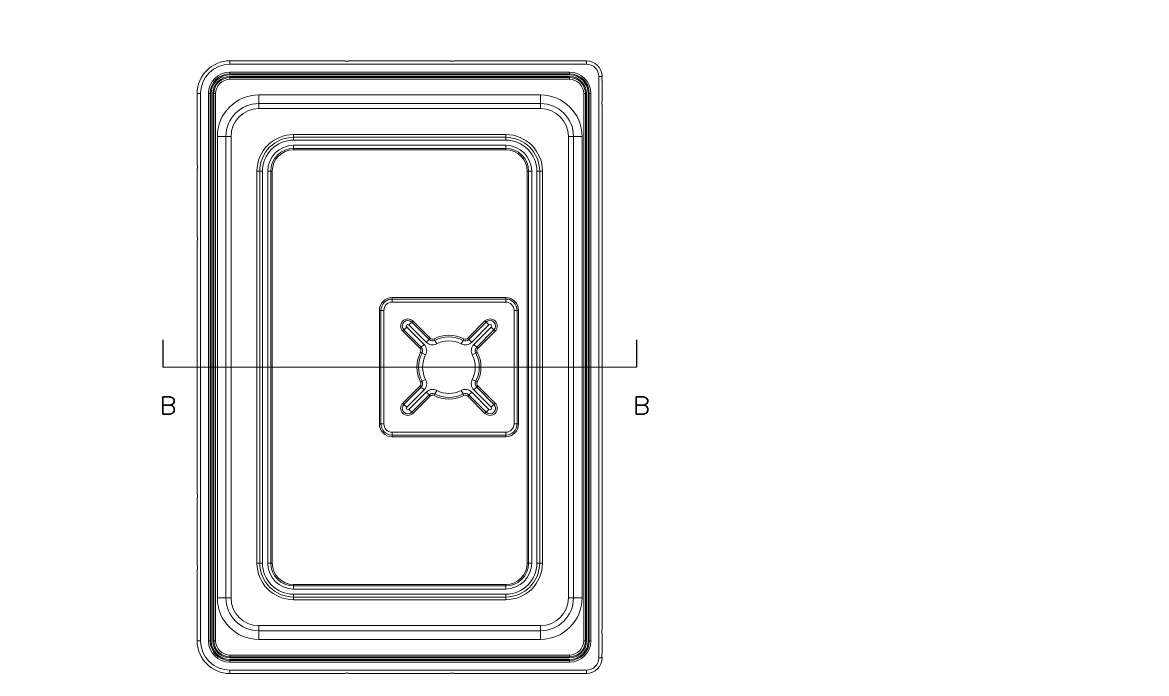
# Model space of a CAD drawing. Header units: millimetres. Extents: x -894 to 2281, y 379 to 1725.
# Drawn here: x 606.8 to 935.4, y 960 to 1150.4 of the extents above; entities that cross this region are included whole.
import ezdxf
from ezdxf.lldxf.tags import DXFTag

# ---------------------------------------------------------------- set-up
doc = ezdxf.new("R2010")
doc.units = ezdxf.units.MM
for name, color, linetype, true_color in [('1', 7, 'Continuous', 0xffffff), ('7', 7, 'Continuous', 0xffffff), ('Top', 7, 'Continuous', 0xffffff)]:
    doc.layers.add(name, color=color, linetype=linetype, true_color=true_color)
doc.layers.add('尺寸线层', color=3, linetype='Continuous')
doc.styles.get("Standard").update_dxf_attribs({"font": 'txt', "bigfont": 'gbcbig.shx'})
doc.styles.add('标准', font='txt.shx')
tags = doc.linetypes.add('PHANTOM', pattern=[50.5, 18, -6.5, 6.5, -6.5, 6.5, -6.5]).pattern_tags.tags
tags[14:15] = [DXFTag(74, 4), DXFTag(75, 0), DXFTag(340, '0'), DXFTag(46, 0.0), DXFTag(50, 0.0), DXFTag(44, 0.0), DXFTag(45, 0.0)]
tags[12:13] = [DXFTag(74, 4), DXFTag(75, 0), DXFTag(340, '0'), DXFTag(46, 0.0), DXFTag(50, 0.0), DXFTag(44, 0.0), DXFTag(45, 0.0)]
tags[10:11] = [DXFTag(74, 4), DXFTag(75, 0), DXFTag(340, '0'), DXFTag(46, 0.0), DXFTag(50, 0.0), DXFTag(44, 0.0), DXFTag(45, 0.0)]
tags[8:9] = [DXFTag(74, 4), DXFTag(75, 0), DXFTag(340, '0'), DXFTag(46, 0.0), DXFTag(50, 0.0), DXFTag(44, 0.0), DXFTag(45, 0.0)]
tags[6:7] = [DXFTag(74, 4), DXFTag(75, 0), DXFTag(340, '0'), DXFTag(46, 0.0), DXFTag(50, 0.0), DXFTag(44, 0.0), DXFTag(45, 0.0)]
tags[4:5] = [DXFTag(74, 4), DXFTag(75, 0), DXFTag(340, '0'), DXFTag(46, 0.0), DXFTag(50, 0.0), DXFTag(44, 0.0), DXFTag(45, 0.0)]
doc.dimstyles.get("Standard").update_dxf_attribs({"dimtxt": 3, "dimasz": 1.5, "dimexe": 0.5, "dimexo": 0.05, "dimgap": 0.3, "dimtad": 1, "dimtih": 1, "dimtoh": 1, "dimzin": 0, "dimdsep": 46, "dimtxsty": 'Standard', "dimcen": 0.09, "dimadec": 1, "dimazin": 0, "dimtfac": 1, "dimtmove": 0, "dimatfit": 3, "dimfxl": 1, "dimtolj": 1, "dimtzin": 0, "dimlwd": 13, "dimlwe": 13, "dimarcsym": 0})
doc.dimstyles.new('小粟', dxfattribs={"dimtxt": 2.5, "dimasz": 1.5, "dimexe": 1, "dimexo": 0.05, "dimgap": 0.3, "dimtad": 1, "dimzin": 0, "dimdsep": 46, "dimtxsty": 'Standard', "dimcen": 0.09, "dimadec": 1, "dimazin": 0, "dimtfac": 1, "dimtmove": 0, "dimatfit": 3, "dimfxl": 1, "dimtolj": 1, "dimtzin": 0, "dimlwd": 13, "dimlwe": 13, "dimarcsym": 0})
doc.dimstyles.new('小粟 Standard', dxfattribs={"dimtxt": 3, "dimasz": 1.5, "dimexe": 1, "dimexo": 0.05, "dimgap": 0.3, "dimtad": 1, "dimzin": 0, "dimdsep": 46, "dimtxsty": 'Standard', "dimcen": 0.09, "dimadec": 1, "dimazin": 0, "dimtfac": 1, "dimtmove": 0, "dimatfit": 3, "dimfxl": 1, "dimtolj": 1, "dimtzin": 0, "dimlwd": 13, "dimlwe": 13, "dimarcsym": 0})

# ---------------------------------------------------------------- blocks, each defined once
blk = doc.blocks.new('*D56')
at = {"layer": 'Defpoints', "color": 0}
for p in [(657.88, 1219.91), (776.28, 1219.91), (776.28, 1205.58), (1672.55, 1126.37), (1851.75, 1126.37), (1851.75, 1109.51)]:
    blk.add_point(p, dxfattribs=at)
at = {"layer": '尺寸线层', "color": 0, "lineweight": 13}
for p, q in [((657.88, 1219.86), (657.88, 1204.58)), ((776.28, 1219.86), (776.28, 1204.58)), ((659.38, 1205.58), (774.78, 1205.58)), ((1672.55, 1126.32), (1672.55, 1109.01)), ((1851.75, 1126.32), (1851.75, 1109.01)), ((1674.05, 1109.51), (1850.25, 1109.51))]:
    blk.add_line(p, q, dxfattribs=at)
at = {"layer": '尺寸线层', "color": 0}
for points in [[(659.38, 1205.83), (659.38, 1205.33), (657.88, 1205.58)], [(774.78, 1205.83), (774.78, 1205.33), (776.28, 1205.58)], [(1674.05, 1109.76), (1674.05, 1109.26), (1672.55, 1109.51)], [(1850.25, 1109.76), (1850.25, 1109.26), (1851.75, 1109.51)]]:
    blk.add_solid(points, dxfattribs=at)
at = {"layer": '尺寸线层', "color": 0, "insert": (717.08, 1207.38), "char_height": 3, "attachment_point": 5}
blk.add_mtext('\\A1;118.40', dxfattribs=at)
at = {"layer": '尺寸线层', "color": 0, "lineweight": -3, "insert": (1762.15, 1111.31), "char_height": 3, "attachment_point": 5, "style": '标准'}
blk.add_mtext('\\A1;178.20', dxfattribs=at)
blk = doc.blocks.new('*D57')
at = {"layer": 'Defpoints', "color": 0}
for p in [(-396.13, 1420.34), (-406.84, 1284.54), (-396.13, 1284.54), (1659.05, 1138.37), (1865.25, 1138.37), (1865.25, 1089.42)]:
    blk.add_point(p, dxfattribs=at)
at = {"layer": '尺寸线层', "color": 0, "lineweight": 13}
for p, q in [((-396.18, 1420.34), (-407.84, 1420.34)), ((-406.84, 1418.84), (-406.84, 1286.04)), ((-396.18, 1284.54), (-407.84, 1284.54)), ((1659.05, 1138.32), (1659.05, 1088.92)), ((1865.25, 1138.32), (1865.25, 1088.92)), ((1660.55, 1089.42), (1863.75, 1089.42))]:
    blk.add_line(p, q, dxfattribs=at)
at = {"layer": '尺寸线层', "color": 0}
for points in [[(-407.09, 1418.84), (-406.59, 1418.84), (-406.84, 1420.34)], [(-407.09, 1286.04), (-406.59, 1286.04), (-406.84, 1284.54)], [(1660.55, 1089.67), (1660.55, 1089.17), (1659.05, 1089.42)], [(1863.75, 1089.67), (1863.75, 1089.17), (1865.25, 1089.42)]]:
    blk.add_solid(points, dxfattribs=at)
at = {"layer": '尺寸线层', "color": 0, "insert": (-408.64, 1364.24), "char_height": 3, "attachment_point": 5, "rotation": 90}
blk.add_mtext('\\A1;135.80', dxfattribs=at)
at = {"layer": '尺寸线层', "color": 0, "lineweight": -3, "insert": (1762.15, 1091.22), "char_height": 3, "attachment_point": 5, "style": '标准'}
blk.add_mtext('\\A1;206.20', dxfattribs=at)
blk = doc.blocks.new('*D58')
at = {"layer": 'Defpoints', "color": 0}
for p in [(-289.53, 1433.19), (-289.53, 1271.69), (-235.71, 1271.69), (1837.75, 1057.52), (1825.85, 1020.72), (1880.08, 1020.72)]:
    blk.add_point(p, dxfattribs=at)
at = {"layer": '尺寸线层', "color": 0, "lineweight": 13}
for p, q in [((-289.48, 1433.19), (-234.71, 1433.19)), ((-235.71, 1431.69), (-235.71, 1273.19)), ((-289.48, 1271.69), (-234.71, 1271.69)), ((1837.8, 1057.52), (1881.08, 1057.52)), ((1880.08, 1056.02), (1880.08, 1022.22)), ((1825.9, 1020.72), (1881.08, 1020.72))]:
    blk.add_line(p, q, dxfattribs=at)
at = {"layer": '尺寸线层', "color": 0}
for points in [[(-235.96, 1431.69), (-235.46, 1431.69), (-235.71, 1433.19)], [(-235.96, 1273.19), (-235.46, 1273.19), (-235.71, 1271.69)], [(1879.83, 1056.02), (1880.33, 1056.02), (1880.08, 1057.52)], [(1879.83, 1022.22), (1880.33, 1022.22), (1880.08, 1020.72)]]:
    blk.add_solid(points, dxfattribs=at)
at = {"layer": '尺寸线层', "color": 0, "insert": (-237.51, 1352.44), "char_height": 3, "attachment_point": 5, "rotation": 90}
blk.add_mtext('\\A1;161.50', dxfattribs=at)
at = {"layer": '尺寸线层', "color": 0, "lineweight": -3, "insert": (1878.53, 1039.12), "char_height": 2.5, "attachment_point": 5, "rotation": 90, "style": '标准'}
blk.add_mtext('\\A1;36.80', dxfattribs=at)
blk = doc.blocks.new('*D59')
at = {"layer": 'Defpoints', "color": 0}
for p in [(-333.38, 1285.54), (-337.63, 1261.15), (-333.38, 1253.89), (1660.05, 1057.72), (1643.88, 1020.72), (1698.45, 1020.72)]:
    blk.add_point(p, dxfattribs=at)
at = {"layer": '尺寸线层', "color": 0, "lineweight": 13}
for p, q in [((-333.38, 1285.49), (-333.38, 1252.89)), ((-337.63, 1261.1), (-337.63, 1252.89)), ((-337.63, 1253.89), (-349.25, 1253.89)), ((-334.88, 1253.89), (-336.13, 1253.89)), ((1660, 1057.72), (1642.88, 1057.72)), ((1643.88, 1056.22), (1643.88, 1022.22)), ((1698.4, 1020.72), (1642.88, 1020.72))]:
    blk.add_line(p, q, dxfattribs=at)
at = {"layer": '尺寸线层', "color": 0}
for points in [[(-336.13, 1254.14), (-336.13, 1253.64), (-337.63, 1253.89)], [(-334.88, 1254.14), (-334.88, 1253.64), (-333.38, 1253.89)], [(1643.63, 1056.22), (1644.13, 1056.22), (1643.88, 1057.72)], [(1643.63, 1022.22), (1644.13, 1022.22), (1643.88, 1020.72)]]:
    blk.add_solid(points, dxfattribs=at)
at = {"layer": '尺寸线层', "color": 0, "insert": (-344.45, 1255.69), "char_height": 3, "attachment_point": 5}
blk.add_mtext('\\A1;4.25', dxfattribs=at)
at = {"layer": '尺寸线层', "color": 0, "lineweight": -3, "insert": (1642.33, 1039.22), "char_height": 2.5, "attachment_point": 5, "rotation": 90, "style": '标准'}
blk.add_mtext('\\A1;37.00', dxfattribs=at)
blk = doc.blocks.new('*D60')
at = {"layer": 'Defpoints', "color": 0}
for p in [(-332.98, 1276.84), (-337.63, 1262.26), (-332.98, 1241.98), (1932.55, 1240.17), (1908.38, 1121.77), (1932.55, 1121.77)]:
    blk.add_point(p, dxfattribs=at)
at = {"layer": '尺寸线层', "color": 0, "lineweight": 13}
for p, q in [((-332.98, 1276.79), (-332.98, 1240.98)), ((-337.63, 1262.21), (-337.63, 1240.98)), ((-337.63, 1241.98), (-350.3, 1241.98)), ((-334.48, 1241.98), (-336.13, 1241.98)), ((1932.5, 1240.17), (1907.38, 1240.17)), ((1908.38, 1238.67), (1908.38, 1123.27)), ((1932.5, 1121.77), (1907.38, 1121.77))]:
    blk.add_line(p, q, dxfattribs=at)
at = {"layer": '尺寸线层', "color": 0}
for points in [[(-336.13, 1242.23), (-336.13, 1241.73), (-337.63, 1241.98)], [(-334.48, 1242.23), (-334.48, 1241.73), (-332.98, 1241.98)], [(1908.13, 1238.67), (1908.63, 1238.67), (1908.38, 1240.17)], [(1908.13, 1123.27), (1908.63, 1123.27), (1908.38, 1121.77)]]:
    blk.add_solid(points, dxfattribs=at)
at = {"layer": '尺寸线层', "color": 0, "insert": (-345.5, 1243.78), "char_height": 3, "attachment_point": 5}
blk.add_mtext('\\A1;4.65', dxfattribs=at)
at = {"layer": '尺寸线层', "color": 0, "lineweight": -3, "insert": (1906.83, 1180.97), "char_height": 2.5, "attachment_point": 5, "rotation": 90, "style": '标准'}
blk.add_mtext('\\A1;118.40', dxfattribs=at)
blk = doc.blocks.new('*D61')
at = {"layer": 'Defpoints', "color": 0}
for p in [(-300.03, 1457.66), (-300.03, 1449.14), (-337.63, 1442.65), (1938.05, 1240.57), (1963.25, 1121.37), (1973.87, 1121.37)]:
    blk.add_point(p, dxfattribs=at)
at = {"layer": '尺寸线层', "color": 0, "lineweight": 13}
for p, q in [((-337.63, 1442.7), (-337.63, 1458.66)), ((-336.13, 1457.66), (-301.53, 1457.66)), ((-300.03, 1449.19), (-300.03, 1458.66)), ((1938.1, 1240.57), (1974.87, 1240.57)), ((1973.87, 1239.07), (1973.87, 1122.87)), ((1963.3, 1121.37), (1974.87, 1121.37))]:
    blk.add_line(p, q, dxfattribs=at)
at = {"layer": '尺寸线层', "color": 0}
for points in [[(-336.13, 1457.91), (-336.13, 1457.41), (-337.63, 1457.66)], [(-301.53, 1457.91), (-301.53, 1457.41), (-300.03, 1457.66)], [(1973.62, 1239.07), (1974.12, 1239.07), (1973.87, 1240.57)], [(1973.62, 1122.87), (1974.12, 1122.87), (1973.87, 1121.37)]]:
    blk.add_solid(points, dxfattribs=at)
at = {"layer": '尺寸线层', "color": 0, "insert": (-318.83, 1459.46), "char_height": 3, "attachment_point": 5, "style": '标准'}
blk.add_mtext('\\A1;37.60%%P0.15', dxfattribs=at)
at = {"layer": '尺寸线层', "color": 0, "lineweight": -3, "insert": (1972.32, 1180.97), "char_height": 2.5, "attachment_point": 5, "rotation": 90, "style": '标准'}
blk.add_mtext('\\A1;119.20', dxfattribs=at)

msp = doc.modelspace()

# ---------------------------------------------------------------- linework, layer by layer
at = {"layer": '1', "color": 32, "linetype": 'Continuous', "lineweight": 25}
for p, q in [((647.876, 1057.614), (647.876, 1049.614)), ((786.276, 1057.614), (786.276, 1049.614))]:
    msp.add_line(p, q, dxfattribs=at)
at = {"layer": '1', "color": 32, "linetype": 'PHANTOM', "lineweight": 13}
msp.add_line((786.276, 1049.614), (647.876, 1049.614), dxfattribs=at)
at = {"layer": '7', "color": 155, "linetype": 'Continuous', "lineweight": 15}
for p, q in [((667.476, 1139.214), (667.476, 1138.214)), ((771.676, 1138.214), (667.476, 1138.214)), ((771.676, 1139.214), (771.676, 1138.214)), ((667.476, 1135.413), (667.476, 1135.913)), ((667.476, 1135.913), (766.676, 1135.913)), ((667.476, 1135.113), (667.476, 1135.413)), ((766.676, 1135.113), (667.476, 1135.113)), ((667.476, 1134.313), (667.476, 1134.613)), ((667.476, 1134.613), (766.676, 1134.613)), ((667.476, 1134.313), (667.476, 1133.813)), ((766.676, 1133.813), (667.476, 1133.813)), ((766.676, 1135.913), (766.676, 1135.413)), ((766.676, 1135.113), (766.676, 1135.413)), ((766.676, 1134.313), (766.676, 1134.613)), ((766.676, 1134.313), (766.676, 1133.813)), ((776.276, 1134.614), (775.276, 1134.614)), ((775.276, 964.614), (775.276, 1134.614)), ((658.876, 1129.614), (657.876, 1129.614)), ((658.876, 1129.614), (658.876, 969.614)), ((661.676, 1129.613), (661.176, 1129.613)), ((661.176, 969.614), (661.176, 1129.613)), ((661.976, 1129.613), (661.676, 1129.613)), ((661.976, 1129.613), (661.976, 969.614)), ((662.476, 969.614), (662.476, 1129.613)), ((662.776, 1129.613), (662.476, 1129.613)), ((662.776, 1129.613), (663.276, 1129.613)), ((663.276, 1129.613), (663.276, 969.614)), ((675.876, 1129.214), (675.876, 1126.714)), ((675.876, 1129.214), (758.276, 1129.214)), ((758.276, 1129.214), (758.276, 1126.714)), ((771.376, 1129.613), (770.876, 1129.613)), ((770.876, 969.614), (770.876, 1129.613)), ((771.676, 1129.613), (771.376, 1129.613)), ((771.676, 1129.613), (771.676, 969.614)), ((772.176, 969.614), (772.176, 1129.613)), ((772.476, 1129.613), (772.176, 1129.613)), ((772.976, 1129.613), (772.476, 1129.613)), ((772.976, 1129.613), (772.976, 969.614)), ((675.876, 1125.214), (675.876, 1126.714)), ((758.276, 1125.214), (675.876, 1125.214)), ((758.276, 1125.214), (758.276, 1126.714)), ((663.776, 982.114), (663.776, 1117.114)), ((666.276, 1117.114), (663.776, 1117.114)), ((667.776, 1117.114), (666.276, 1117.114)), ((667.776, 1117.114), (667.776, 982.114)), ((686.076, 1117.634), (748.076, 1117.634)), ((686.076, 1116.834), (686.076, 1117.634)), ((748.076, 1117.634), (748.076, 1116.834)), ((766.376, 982.114), (766.376, 1117.114)), ((767.876, 1117.114), (766.376, 1117.114)), ((770.376, 1117.114), (767.876, 1117.114)), ((770.376, 1117.114), (770.376, 982.114)), ((748.076, 1116.834), (686.076, 1116.834)), ((686.076, 1116.834), (686.076, 1116.034)), ((748.076, 1116.034), (686.076, 1116.034)), ((686.076, 1114.493), (686.076, 1113.609)), ((686.076, 1114.493), (748.076, 1114.493)), ((748.076, 1116.834), (748.076, 1116.034)), ((748.076, 1114.493), (748.076, 1113.609)), ((686.076, 1113.609), (686.076, 1113.167)), ((686.076, 1113.609), (748.076, 1113.609)), ((748.076, 1113.167), (686.076, 1113.167)), ((748.076, 1113.609), (748.076, 1113.167)), ((675.356, 992.314), (675.356, 1106.914)), ((676.156, 1106.914), (675.356, 1106.914)), ((676.156, 1106.914), (676.156, 992.314)), ((676.956, 1106.914), (676.156, 1106.914)), ((676.956, 1106.914), (676.956, 992.314)), ((679.381, 1106.914), (678.497, 1106.914)), ((678.497, 992.314), (678.497, 1106.914)), ((679.381, 1106.914), (679.823, 1106.914)), ((679.381, 992.314), (679.381, 1106.914)), ((679.823, 1106.914), (679.823, 992.314)), ((754.329, 992.314), (754.329, 1106.914)), ((754.772, 1106.914), (754.329, 1106.914)), ((754.772, 1106.914), (754.772, 992.314)), ((755.656, 1106.914), (754.772, 1106.914)), ((755.656, 1106.914), (755.656, 992.314)), ((757.997, 1106.914), (757.197, 1106.914)), ((757.197, 992.314), (757.197, 1106.914)), ((758.797, 1106.914), (757.997, 1106.914)), ((757.997, 992.314), (757.997, 1106.914)), ((758.797, 1106.914), (758.797, 992.314)), ((714.876, 1069.518), (714.876, 1069.96)), ((714.876, 1069.96), (748.076, 1069.96)), ((748.076, 1069.518), (714.876, 1069.518)), ((714.876, 1069.518), (714.876, 1068.634)), ((748.076, 1068.634), (714.876, 1068.634)), ((748.076, 1069.518), (748.076, 1069.96)), ((748.076, 1069.518), (748.076, 1068.634)), ((711.129, 1033.014), (711.129, 1066.214)), ((711.572, 1066.214), (711.129, 1066.214)), ((711.572, 1066.214), (711.572, 1033.014)), ((712.456, 1066.214), (711.572, 1066.214)), ((712.456, 1066.214), (712.456, 1033.014)), ((751.381, 1066.214), (750.497, 1066.214)), ((750.497, 1033.014), (750.497, 1066.214)), ((751.823, 1066.214), (751.381, 1066.214)), ((751.381, 1033.014), (751.381, 1066.214)), ((751.823, 1066.214), (751.823, 1033.014)), ((719.137, 1061.316), (718.313, 1060.491)), ((719.137, 1061.316), (724.202, 1056.252)), ((720.598, 1062.777), (719.774, 1061.953)), ((724.838, 1056.888), (719.774, 1061.953)), ((720.598, 1062.777), (720.942, 1063.121)), ((725.663, 1057.713), (720.598, 1062.777)), ((720.942, 1063.121), (726.006, 1058.057)), ((736.946, 1058.057), (742.011, 1063.121)), ((742.354, 1062.777), (737.29, 1057.713)), ((743.179, 1061.953), (738.115, 1056.888)), ((738.751, 1056.252), (743.815, 1061.316)), ((742.011, 1063.121), (742.354, 1062.777)), ((742.354, 1062.777), (743.179, 1061.953)), ((744.64, 1060.491), (743.815, 1061.316)), ((718.313, 1060.491), (717.969, 1060.148)), ((723.033, 1055.084), (717.969, 1060.148)), ((718.313, 1060.491), (723.377, 1055.427)), ((725.663, 1057.713), (726.006, 1058.057)), ((736.946, 1058.057), (737.29, 1057.713)), ((739.576, 1055.427), (744.64, 1060.491)), ((744.984, 1060.148), (739.919, 1055.084)), ((744.984, 1060.148), (744.64, 1060.491)), ((723.377, 1055.427), (723.033, 1055.084)), ((724.202, 1056.252), (723.377, 1055.427)), ((725.663, 1057.713), (724.838, 1056.888)), ((727.118, 1057.888), (727.345, 1057.458)), ((727.345, 1057.458), (727.888, 1056.426)), ((735.608, 1057.458), (735.065, 1056.426)), ((735.835, 1057.888), (735.608, 1057.458)), ((737.29, 1057.713), (738.115, 1056.888)), ((739.576, 1055.427), (738.751, 1056.252)), ((739.919, 1055.084), (739.576, 1055.427)), ((723.632, 1053.745), (723.202, 1053.972)), ((724.664, 1053.202), (723.632, 1053.745)), ((739.321, 1053.745), (738.289, 1053.202)), ((739.751, 1053.972), (739.321, 1053.745)), ((723.632, 1045.482), (723.202, 1045.255)), ((724.664, 1046.025), (723.632, 1045.482)), ((739.321, 1045.482), (738.289, 1046.025)), ((739.751, 1045.255), (739.321, 1045.482)), ((723.033, 1044.143), (717.969, 1039.079)), ((718.313, 1038.736), (723.377, 1043.8)), ((719.137, 1037.911), (724.202, 1042.975)), ((724.838, 1042.339), (719.774, 1037.275)), ((725.663, 1041.514), (720.598, 1036.45)), ((723.377, 1043.8), (723.033, 1044.143)), ((724.202, 1042.975), (723.377, 1043.8)), ((725.663, 1041.514), (724.838, 1042.339)), ((725.663, 1041.514), (726.006, 1041.17)), ((727.118, 1041.339), (727.345, 1041.769)), ((727.345, 1041.769), (727.888, 1042.801)), ((735.608, 1041.769), (735.065, 1042.801)), ((735.835, 1041.339), (735.608, 1041.769)), ((736.946, 1041.17), (737.29, 1041.514)), ((737.29, 1041.514), (738.115, 1042.339)), ((742.354, 1036.45), (737.29, 1041.514)), ((743.179, 1037.275), (738.115, 1042.339)), ((739.576, 1043.8), (738.751, 1042.975)), ((738.751, 1042.975), (743.815, 1037.911)), ((739.919, 1044.143), (739.576, 1043.8)), ((739.576, 1043.8), (744.64, 1038.736)), ((744.984, 1039.079), (739.919, 1044.143)), ((718.313, 1038.736), (717.969, 1039.079)), ((719.137, 1037.911), (718.313, 1038.736)), ((720.942, 1036.106), (726.006, 1041.17)), ((736.946, 1041.17), (742.011, 1036.106)), ((744.64, 1038.736), (743.815, 1037.911)), ((744.984, 1039.079), (744.64, 1038.736)), ((720.598, 1036.45), (719.774, 1037.275)), ((720.598, 1036.45), (720.942, 1036.106)), ((742.011, 1036.106), (742.354, 1036.45)), ((742.354, 1036.45), (743.179, 1037.275)), ((711.572, 1033.014), (711.129, 1033.014)), ((712.456, 1033.014), (711.572, 1033.014)), ((751.381, 1033.014), (750.497, 1033.014)), ((751.823, 1033.014), (751.381, 1033.014)), ((748.076, 1030.593), (714.876, 1030.593)), ((714.876, 1029.709), (714.876, 1030.593)), ((714.876, 1029.709), (714.876, 1029.267)), ((748.076, 1029.709), (714.876, 1029.709)), ((714.876, 1029.267), (748.076, 1029.267)), ((748.076, 1029.709), (748.076, 1030.593)), ((748.076, 1029.709), (748.076, 1029.267)), ((676.156, 992.314), (675.356, 992.314)), ((676.956, 992.314), (676.156, 992.314)), ((679.381, 992.314), (678.497, 992.314)), ((679.381, 992.314), (679.823, 992.314)), ((754.772, 992.314), (754.329, 992.314)), ((755.656, 992.314), (754.772, 992.314)), ((757.997, 992.314), (757.197, 992.314)), ((758.797, 992.314), (757.997, 992.314)), ((748.076, 986.06), (686.076, 986.06)), ((686.076, 985.618), (686.076, 986.06)), ((748.076, 985.618), (748.076, 986.06)), ((686.076, 984.734), (686.076, 985.618)), ((686.076, 985.618), (748.076, 985.618)), ((686.076, 984.734), (748.076, 984.734)), ((748.076, 983.193), (686.076, 983.193)), ((686.076, 982.393), (686.076, 983.193)), ((686.076, 982.393), (686.076, 981.593)), ((748.076, 982.393), (686.076, 982.393)), ((748.076, 984.734), (748.076, 985.618)), ((748.076, 982.393), (748.076, 983.193)), ((748.076, 981.593), (748.076, 982.393)), ((666.276, 982.114), (663.776, 982.114)), ((667.776, 982.114), (666.276, 982.114)), ((686.076, 981.593), (748.076, 981.593)), ((767.876, 982.114), (766.376, 982.114)), ((770.376, 982.114), (767.876, 982.114)), ((758.276, 974.014), (675.876, 974.014)), ((675.876, 974.014), (675.876, 972.514)), ((675.876, 970.014), (675.876, 972.514)), ((758.276, 974.014), (758.276, 972.514)), ((758.276, 970.014), (758.276, 972.514)), ((658.876, 969.614), (657.876, 969.614)), ((661.676, 969.614), (661.176, 969.614)), ((661.976, 969.614), (661.676, 969.614)), ((662.776, 969.614), (662.476, 969.614)), ((662.776, 969.614), (663.276, 969.614)), ((675.876, 970.014), (758.276, 970.014)), ((771.376, 969.614), (770.876, 969.614)), ((771.676, 969.614), (771.376, 969.614)), ((772.476, 969.614), (772.176, 969.614)), ((772.976, 969.614), (772.476, 969.614)), ((766.676, 965.414), (667.476, 965.414)), ((667.476, 964.914), (667.476, 965.414)), ((667.476, 964.914), (667.476, 964.614)), ((667.476, 964.614), (766.676, 964.614)), ((766.676, 964.114), (667.476, 964.114)), ((667.476, 964.114), (667.476, 963.814)), ((667.476, 963.814), (667.476, 963.314)), ((667.476, 963.314), (766.676, 963.314)), ((766.676, 964.914), (766.676, 965.414)), ((766.676, 964.914), (766.676, 964.614)), ((766.676, 964.114), (766.676, 963.814)), ((766.676, 963.314), (766.676, 963.814)), ((776.276, 964.614), (775.276, 964.614)), ((771.676, 961.014), (667.476, 961.014)), ((667.476, 960.014), (667.476, 961.014)), ((771.676, 960.014), (771.676, 961.014))]:
    msp.add_line(p, q, dxfattribs=at)
at = {"layer": '7', "color": 7, "linetype": 'Continuous', "lineweight": 20}
for p, q in [((667.476, 1139.214), (701.176, 1139.214)), ((701.176, 1139.13), (701.176, 1139.214)), ((701.176, 1139.13), (702.176, 1139.13)), ((702.176, 1139.214), (702.176, 1139.13)), ((702.176, 1139.214), (731.976, 1139.214)), ((731.976, 1139.214), (731.976, 1139.13)), ((731.976, 1139.13), (732.976, 1139.13)), ((732.976, 1139.214), (771.676, 1139.214)), ((732.976, 1139.214), (732.976, 1139.13)), ((667.476, 1135.413), (766.676, 1135.413)), ((766.676, 1134.313), (667.476, 1134.313)), ((776.276, 1134.434), (776.193, 1134.434)), ((776.193, 1133.434), (776.193, 1134.434)), ((776.276, 1134.614), (776.276, 1134.434)), ((776.193, 1133.434), (776.276, 1133.434)), ((776.276, 1133.434), (776.276, 1127.434)), ((657.876, 1108.714), (657.876, 1129.614)), ((661.676, 969.614), (661.676, 1129.613)), ((662.776, 1129.613), (662.776, 969.614)), ((771.376, 969.614), (771.376, 1129.613)), ((772.476, 1129.613), (772.476, 969.614)), ((776.276, 1127.434), (776.193, 1127.434)), ((776.193, 1126.434), (776.193, 1127.434)), ((675.876, 1126.714), (758.276, 1126.714)), ((776.193, 1126.434), (776.276, 1126.434)), ((776.276, 1126.434), (776.276, 972.793)), ((666.276, 982.114), (666.276, 1117.114)), ((767.876, 1117.114), (767.876, 982.114)), ((657.876, 1108.714), (657.96, 1108.714)), ((657.876, 1087.714), (657.876, 1107.714)), ((657.876, 1107.714), (657.96, 1107.714)), ((657.96, 1108.714), (657.96, 1107.714)), ((657.96, 1087.714), (657.876, 1087.714)), ((657.96, 1087.714), (657.96, 1086.714)), ((657.96, 1086.714), (657.876, 1086.714)), ((657.876, 1012.514), (657.876, 1086.714)), ((657.96, 1012.514), (657.876, 1012.514)), ((657.96, 1012.514), (657.96, 1011.514)), ((657.96, 1011.514), (657.876, 1011.514)), ((657.876, 1011.514), (657.876, 991.514)), ((657.876, 991.514), (657.96, 991.514)), ((657.876, 990.514), (657.876, 969.614)), ((657.876, 990.514), (657.96, 990.514)), ((657.96, 991.514), (657.96, 990.514)), ((675.876, 972.514), (758.276, 972.514)), ((776.193, 972.793), (776.276, 972.793)), ((776.193, 971.793), (776.193, 972.793)), ((776.276, 971.793), (776.193, 971.793)), ((776.276, 965.793), (776.276, 971.793)), ((766.676, 964.914), (667.476, 964.914)), ((667.476, 963.814), (766.676, 963.814)), ((776.193, 965.793), (776.276, 965.793)), ((776.193, 964.793), (776.193, 965.793)), ((776.276, 964.793), (776.193, 964.793)), ((776.276, 964.614), (776.276, 964.793)), ((667.476, 960.014), (701.176, 960.014)), ((701.176, 960.097), (701.176, 960.014)), ((701.176, 960.097), (702.176, 960.097)), ((702.176, 960.014), (702.176, 960.097)), ((702.176, 960.014), (731.976, 960.014)), ((731.976, 960.014), (731.976, 960.097)), ((731.976, 960.097), (732.976, 960.097)), ((732.976, 960.014), (732.976, 960.097)), ((732.976, 960.014), (771.676, 960.014))]:
    msp.add_line(p, q, dxfattribs=at)
at = {"layer": '7', "color": 7, "linetype": 'Continuous', "lineweight": 20, "extrusion": (0, 0, -1)}
for centre, radius, start, end in [((-667.476, 1129.614), 9.6, 0, 90), ((-771.676, 1134.614), 4.6, 90, 180), ((-667.476, 1129.613), 5.8, 0, 90), ((-766.676, 1129.613), 5.8, 90, 180), ((-675.876, 1117.114), 9.6, 0, 90), ((-758.276, 1117.114), 9.6, 90, 180), ((-667.476, 969.614), 4.7, 270, 0), ((-766.676, 969.614), 4.7, 180, 270)]:
    msp.add_arc(centre, radius, start, end, dxfattribs=at)
at = {"layer": '7', "color": 155, "linetype": 'Continuous', "lineweight": 15}
for centre, radius, start, end in [((667.476, 1129.614), 8.6, 90, 180), ((771.676, 1134.614), 3.6, 0, 90), ((667.476, 1129.613), 5.5, 90, 180), ((667.476, 1129.613), 4.2, 90, 180), ((766.676, 1129.613), 5.5, 0, 90), ((766.676, 1129.613), 4.2, 0, 90), ((675.876, 1117.114), 8.1, 90, 180), ((758.276, 1117.114), 8.1, 0, 90), ((686.076, 1106.914), 9.92, 90, 180), ((686.076, 1106.914), 9.12, 90, 180), ((748.076, 1106.914), 9.92, 0, 90), ((748.076, 1106.914), 9.12, 0, 90), ((686.076, 1106.914), 6.253, 90, 180), ((748.076, 1106.914), 6.253, 0, 90), ((714.876, 1066.214), 3.305, 90, 180), ((714.876, 1066.214), 2.42, 90, 180), ((748.076, 1066.214), 3.305, 0, 90), ((748.076, 1066.214), 2.42, 0, 90), ((719.456, 1061.634), 1.616, 45, 225), ((719.456, 1061.634), 0.45, 45, 225), ((743.497, 1061.634), 1.616, 315, 135), ((743.497, 1061.634), 0.45, 315, 135), ((726.676, 1058.727), 0.948, 225, 297.7755), ((731.476, 1049.614), 8.866, 62.2245, 117.7755), ((736.276, 1058.727), 0.948, 242.2245, 315), ((722.363, 1054.413), 0.948, 332.2245, 45), ((731.476, 1049.614), 7.7, 62.2245, 117.7755), ((740.59, 1054.413), 0.948, 135, 207.7755), ((731.476, 1049.614), 8.866, 152.2245, 207.7755), ((731.476, 1049.614), 7.7, 152.2245, 207.7755), ((731.476, 1049.614), 7.7, 332.2245, 27.7755), ((731.476, 1049.614), 8.866, 332.2245, 27.7755), ((722.363, 1044.814), 1.434, 315, 27.7755), ((722.363, 1044.814), 2.6, 315, 27.7755), ((740.59, 1044.814), 2.6, 152.2245, 225), ((740.59, 1044.814), 1.434, 152.2245, 225), ((726.676, 1040.5), 2.6, 62.2245, 135), ((726.676, 1040.5), 1.434, 62.2245, 135), ((736.276, 1040.5), 2.6, 45, 117.7755), ((736.276, 1040.5), 1.434, 45, 117.7755), ((719.456, 1037.593), 2.102, 135, 315), ((731.476, 1049.614), 9.352, 242.2245, 297.7755), ((743.497, 1037.593), 2.102, 225, 45), ((714.876, 1033.014), 3.747, 180, 270), ((748.076, 1033.014), 3.747, 270, 0), ((686.076, 992.314), 10.72, 180, 270), ((686.076, 992.314), 7.58, 180, 270), ((686.076, 992.314), 6.695, 180, 270), ((748.076, 992.314), 7.58, 270, 0), ((748.076, 992.314), 10.72, 270, 0), ((748.076, 992.314), 6.695, 270, 0), ((675.876, 982.114), 12.1, 180, 270), ((758.276, 982.114), 12.1, 270, 0), ((667.476, 969.614), 6.3, 180, 270), ((667.476, 969.614), 5, 180, 270), ((766.676, 969.614), 6.3, 270, 0), ((766.676, 969.614), 5, 270, 0)]:
    msp.add_arc(centre, radius, start, end, dxfattribs=at)
at = {"layer": '7', "color": 155, "linetype": 'Continuous', "lineweight": 15, "extrusion": (0, 0, -1)}
for centre, radius, start, end in [((-667.476, 1129.613), 6.3, 0, 90), ((-667.476, 1129.613), 5, 0, 90), ((-766.676, 1129.613), 6.3, 90, 180), ((-766.676, 1129.613), 5, 90, 180), ((-675.876, 1117.114), 12.1, 0, 90), ((-758.276, 1117.114), 12.1, 90, 180), ((-686.076, 1106.914), 10.72, 0, 90), ((-748.076, 1106.914), 10.72, 90, 180), ((-686.076, 1106.914), 7.58, 0, 90), ((-748.076, 1106.914), 7.58, 90, 180), ((-686.076, 1106.914), 6.695, 0, 90), ((-748.076, 1106.914), 6.695, 90, 180), ((-714.876, 1066.214), 3.747, 0, 90), ((-748.076, 1066.214), 3.747, 90, 180), ((-719.456, 1061.634), 2.102, 315, 135), ((-743.497, 1061.634), 2.102, 45, 225), ((-731.476, 1049.614), 9.352, 62.2245, 117.7755), ((-722.363, 1054.413), 1.434, 135, 207.7755), ((-722.363, 1054.413), 2.6, 135, 207.7755), ((-726.676, 1058.727), 2.6, 242.2245, 315), ((-726.676, 1058.727), 1.434, 242.2245, 315), ((-736.276, 1058.727), 2.6, 225, 297.7755), ((-736.276, 1058.727), 1.434, 225, 297.7755), ((-740.59, 1054.413), 2.6, 332.2245, 45), ((-740.59, 1054.413), 1.434, 332.2245, 45), ((-731.476, 1049.614), 9.352, 332.2245, 27.7755), ((-731.476, 1049.614), 9.352, 152.2245, 207.7755), ((-722.363, 1044.814), 0.948, 152.2245, 225), ((-740.59, 1044.814), 0.948, 315, 27.7755), ((-726.676, 1040.5), 0.948, 45, 117.7755), ((-731.476, 1049.614), 8.866, 242.2245, 297.7755), ((-731.476, 1049.614), 7.7, 242.2245, 297.7755), ((-736.276, 1040.5), 0.948, 62.2245, 135), ((-719.456, 1037.593), 1.616, 225, 45), ((-743.497, 1037.593), 1.616, 135, 315), ((-719.456, 1037.593), 0.45, 225, 45), ((-743.497, 1037.593), 0.45, 135, 315), ((-714.876, 1033.014), 3.305, 270, 0), ((-714.876, 1033.014), 2.42, 270, 0), ((-748.076, 1033.014), 2.42, 180, 270), ((-748.076, 1033.014), 3.305, 180, 270), ((-686.076, 992.314), 9.92, 270, 0), ((-686.076, 992.314), 9.12, 270, 0), ((-686.076, 992.314), 6.253, 270, 0), ((-748.076, 992.314), 6.253, 180, 270), ((-748.076, 992.314), 9.12, 180, 270), ((-748.076, 992.314), 9.92, 180, 270), ((-675.876, 982.114), 8.1, 270, 0), ((-758.276, 982.114), 8.1, 180, 270), ((-667.476, 969.614), 8.6, 270, 0), ((-667.476, 969.614), 5.5, 270, 0), ((-667.476, 969.614), 4.2, 270, 0), ((-766.676, 969.614), 4.2, 180, 270), ((-766.676, 969.614), 5.5, 180, 270), ((-771.676, 964.614), 3.6, 180, 270)]:
    msp.add_arc(centre, radius, start, end, dxfattribs=at)
at = {"layer": '7', "color": 7, "linetype": 'Continuous', "lineweight": 20}
for centre, radius, start, end in [((667.476, 1129.613), 4.7, 90, 180), ((766.676, 1129.613), 4.7, 0, 90), ((675.876, 982.114), 9.6, 180, 270), ((758.276, 982.114), 9.6, 270, 0), ((667.476, 969.614), 9.6, 180, 270), ((667.476, 969.614), 5.8, 180, 270), ((766.676, 969.614), 5.8, 270, 0), ((771.676, 964.614), 4.6, 270, 0)]:
    msp.add_arc(centre, radius, start, end, dxfattribs=at)

# ---------------------------------------------------------------- texts
at = {"layer": 'Top', "color": 6, "linetype": 'Continuous', "lineweight": -3, "char_height": 5, "attachment_point": 7, "line_spacing_factor": 0.903614, "style": '标准'}
for insert in [(646.849, 1035.893), (785.249, 1035.893)]:
    msp.add_mtext('\\W1.1250;B', dxfattribs=dict(at, insert=insert))

# ---------------------------------------------------------------- dimensions: what is measured, and where the dimension line sits
at = {"layer": '尺寸线层', "lineweight": -3}
for base, p1, p2, picture, middle in [((1973.869, 1121.374), (1938.049, 1240.574), (1963.249, 1121.374), '*D61', (1973.869, 1180.974)), ((1880.084, 1020.719), (1837.748, 1057.519), (1825.848, 1020.719), '*D58', (1880.084, 1039.119)), ((1643.881, 1020.719), (1660.048, 1057.719), (1698.448, 1020.719), '*D59', (1643.881, 1039.219)), ((1908.38, 1121.774), (1932.549, 1240.174), (1932.549, 1121.774), '*D60', (1908.38, 1180.974))]:
    dim = msp.add_linear_dim(base=base, p1=p1, p2=p2, angle=90, dimstyle='小粟', override={"dimtxsty": '标准'}, dxfattribs=at)
    dim.commit()
    dim.dimension.update_dxf_attribs({"geometry": picture, "text_midpoint": middle, "dimtype": 160})
at = {"layer": '尺寸线层'}
dim = msp.add_linear_dim(base=(-300.031, 1457.656), p1=(-337.631, 1442.651), p2=(-300.031, 1449.144), text='<>%%P0.15', dimstyle='小粟 Standard', override={"dimtxsty": '标准'}, dxfattribs=at)
dim.commit()
dim.dimension.update_dxf_attribs({"geometry": '*D61', "text_midpoint": (-318.831, 1457.656), "dimtype": 160})
for base, p1, p2, picture, middle in [((-235.713, 1271.694), (-289.531, 1433.194), (-289.531, 1271.694), '*D58', (-235.713, 1352.444)), ((-406.843, 1284.544), (-396.126, 1420.344), (-396.126, 1284.544), '*D57', (-406.843, 1364.241))]:
    dim = msp.add_linear_dim(base=base, p1=p1, p2=p2, angle=90, dimstyle='小粟 Standard', dxfattribs=at)
    dim.commit()
    dim.dimension.update_dxf_attribs({"geometry": picture, "text_midpoint": middle, "dimtype": 160})
at = {"layer": '尺寸线层', "lineweight": -3}
dim = msp.add_linear_dim(base=(1865.248, 1089.416), p1=(1659.048, 1138.374), p2=(1865.248, 1138.374), dimstyle='Standard', override={"dimtxsty": '标准'}, dxfattribs=at)
dim.commit()
dim.dimension.update_dxf_attribs({"geometry": '*D57', "text_midpoint": (1762.148, 1091.216)})
at = {"layer": '尺寸线层'}
for base, p1, p2, picture, middle in [((-333.381, 1253.894), (-337.631, 1261.148), (-333.381, 1285.544), '*D59', (-344.446, 1253.894)), ((-332.981, 1241.98), (-337.631, 1262.257), (-332.981, 1276.844), '*D60', (-345.501, 1241.98)), ((776.276, 1205.579), (657.876, 1219.915), (776.276, 1219.915), '*D56', (717.076, 1205.579))]:
    dim = msp.add_linear_dim(base=base, p1=p1, p2=p2, dimstyle='小粟 Standard', dxfattribs=at)
    dim.commit()
    dim.dimension.update_dxf_attribs({"geometry": picture, "text_midpoint": middle, "dimtype": 160})
at = {"layer": '尺寸线层', "lineweight": -3}
dim = msp.add_linear_dim(base=(1851.748, 1109.508), p1=(1672.548, 1126.374), p2=(1851.748, 1126.374), text='178.20', dimstyle='Standard', override={"dimtxsty": '标准'}, dxfattribs=at)
dim.commit()
dim.dimension.update_dxf_attribs({"geometry": '*D56', "text_midpoint": (1762.148, 1111.308)})

doc.saveas('drawing.dxf')
